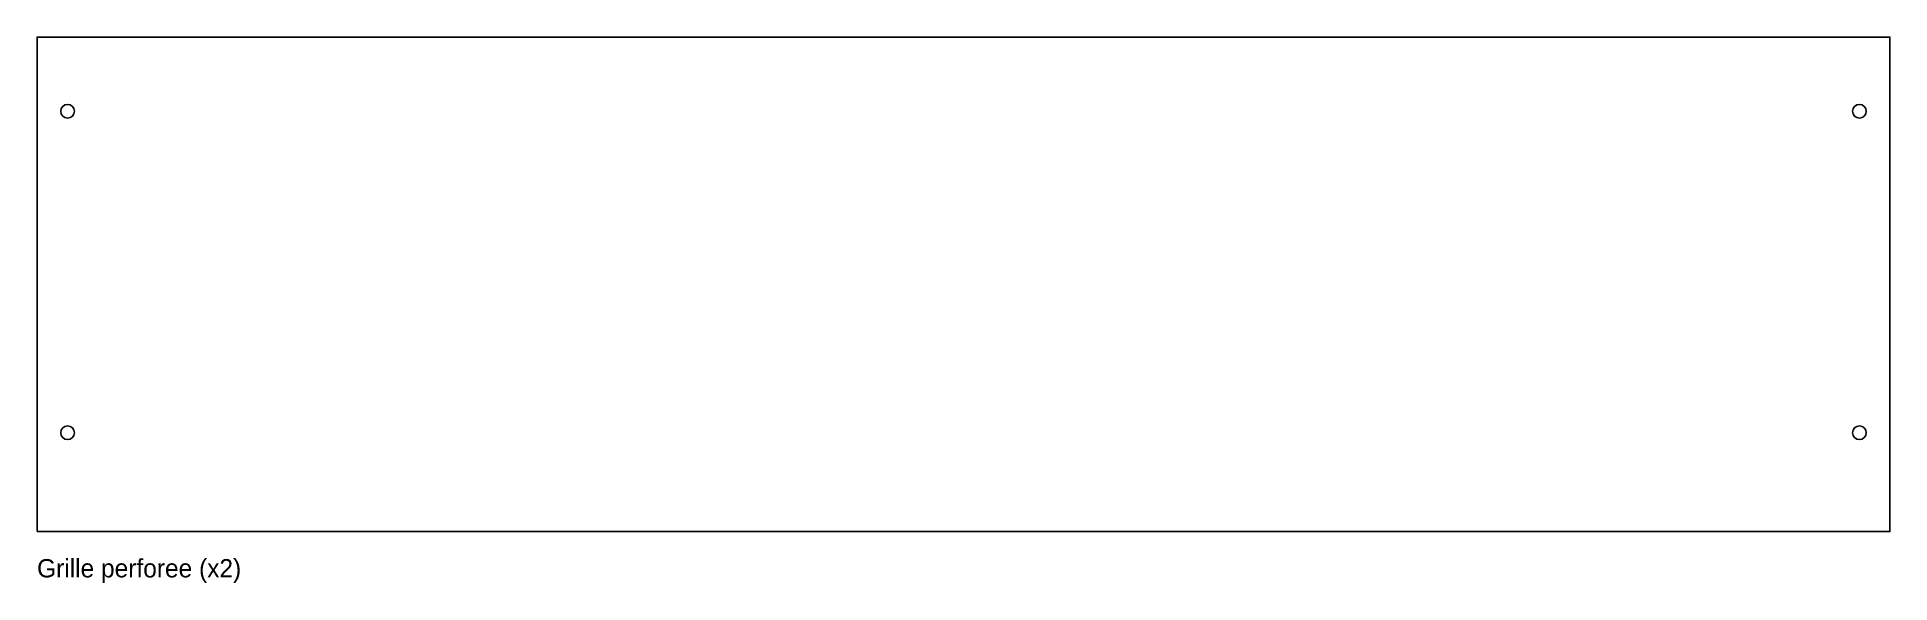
# Model space of a CAD drawing. Header units: millimetres. Extents: x 0 to 607, y -17 to 162.
import ezdxf

# ---------------------------------------------------------------- set-up
doc = ezdxf.new("R2010")
doc.units = ezdxf.units.MM
doc.layers.add('DECOUPE', color=7, linetype='CONTINUOUS')
doc.layers.add('TEXTE', color=8, linetype='CONTINUOUS')

msp = doc.modelspace()

# ---------------------------------------------------------------- linework, layer by layer
at = {"layer": 'DECOUPE'}
msp.add_lwpolyline([(0, 0), (607, 0), (607, 162), (0, 162)], close=True, dxfattribs=at)
for centre in [(10, 137.7), (597, 137.7), (10, 32.4), (597, 32.4)]:
    msp.add_circle(centre, 2.25, dxfattribs=at)

# ---------------------------------------------------------------- texts
at = {"layer": 'TEXTE'}
msp.add_text('Grille perforee (x2)', height=6, dxfattribs=at).set_placement((0, -15))

doc.saveas('drawing.dxf')
